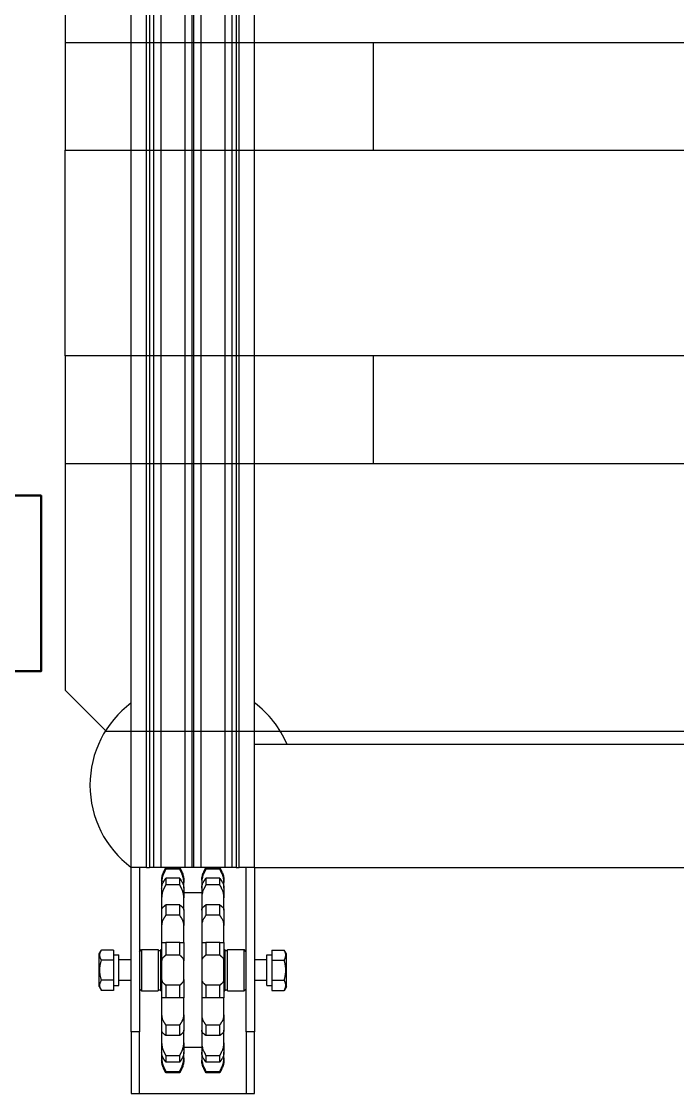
# Model space of a CAD drawing. Header units: millimetres. Extents: x -383313 to -161684, y -117025 to 99224.
# Drawn here: x -343197 to -342878, y -10055 to -9534 of the extents above; entities that cross this region are included whole.
import ezdxf

# ---------------------------------------------------------------- set-up
doc = ezdxf.new("R2010")
doc.units = ezdxf.units.MM
doc.header["$MEASUREMENT"] = 0
doc.layers.add('PV-F89', color=7, linetype='Continuous')

# ---------------------------------------------------------------- blocks, each defined once
blk = doc.blocks.new('паллета1')
at = {"color": 44}
for p, q in [((465, -600), (465, 600)), ((517.5, -600), (517.5, 600)), ((617.5, 600), (617.5, -600)), ((670, 600), (670, -600)), ((800, -580), (800, 580)), ((517.5, -450), (465, -450)), ((670, -450), (617.5, -450)), ((800, -580), (780, -600)), ((335, -600), (465, -600)), ((465, -600), (517.5, -600)), ((617.5, -600), (517.5, -600)), ((617.5, -600), (670, -600)), ((670, -600), (780, -600))]:
    blk.add_line(p, q, dxfattribs=at)
blk = doc.blocks.new('*U149')
at = {"layer": 'PV-F89'}
for p, q in [((1699.85, 2014.37), (1698.03, 2013.32)), ((1698.03, 2007.37), (1698.03, 2013.32)), ((1699.85, 2014.37), (1715.85, 2014.37)), ((1702.94, 2007.37), (1702.94, 2013.32)), ((1712.76, 2007.37), (1712.76, 2013.32)), ((1715.85, 2014.37), (1717.66, 2013.32)), ((1717.66, 2007.37), (1717.66, 2013.32)), ((1702.94, 2007.37), (1698.03, 2007.37)), ((1700.35, 2007.37), (1700.35, 2004.87)), ((1700.35, 2004.87), (1715.35, 2004.87)), ((1702.85, 1998.87), (1702.85, 2004.87)), ((1712.76, 2007.37), (1702.94, 2007.37)), ((1717.66, 2007.37), (1712.76, 2007.37)), ((1712.85, 1998.87), (1712.85, 2004.87)), ((1715.35, 2007.37), (1715.35, 2004.87)), ((1647.85, 1998.87), (1647.85, 1994.87)), ((1677.85, 1998.87), (1647.85, 1998.87)), ((1677.85, 1994.87), (1677.85, 1998.87)), ((1677.85, 1998.87), (1757.85, 1998.87)), ((1757.85, 1991.37), (1757.85, 1998.87)), ((1757.85, 1998.87), (3037.85, 1998.87)), ((1647.85, 1994.87), (1647.85, 1990.87)), ((1647.85, 1994.87), (1677.85, 1994.87)), ((1757.85, 1994.87), (1677.85, 1994.87)), ((1698.85, 1994.87), (1697.85, 1993.87)), ((1717.85, 1993.87), (1697.85, 1993.87)), ((1697.85, 1993.87), (1697.85, 1985.67)), ((1716.85, 1994.87), (1717.85, 1993.87)), ((1717.85, 1993.87), (1717.85, 1985.67)), ((1647.85, 1990.87), (1647.85, 1946.87)), ((1757.85, 1991.37), (1757.85, 1989.98)), ((1757.85, 1991.37), (3037.85, 1991.37)), ((1757.85, 1987.97), (1757.85, 1989.98)), ((3037.85, 1989.98), (1757.85, 1989.98)), ((1757.85, 1984.47), (1757.85, 1987.97)), ((3037.85, 1987.97), (1757.85, 1987.97)), ((1657.99, 1975.22), (1657.99, 1982.02)), ((1658.64, 1982.02), (1658.64, 1975.22)), ((1663.16, 1975.22), (1663.16, 1982.02)), ((1665.2, 1984.02), (1664.23, 1984.02)), ((1667.12, 1984.02), (1665.2, 1984.02)), ((1666.27, 1975.22), (1666.27, 1982.02)), ((1667.99, 1984.02), (1667.12, 1984.02)), ((1672.59, 1984.02), (1667.99, 1984.02)), ((1674.44, 1984.02), (1672.59, 1984.02)), ((1678.64, 1984.02), (1674.44, 1984.02)), ((1676.06, 1975.22), (1676.06, 1982.02)), ((1686.07, 1984.02), (1678.64, 1984.02)), ((1681.09, 1975.22), (1681.09, 1982.02)), ((1687.54, 1984.02), (1686.07, 1984.02)), ((1694.3, 1984.02), (1687.54, 1984.02)), ((1694.34, 1984.02), (1694.3, 1984.02)), ((1703.33, 1984.02), (1694.34, 1984.02)), ((1694.45, 1975.22), (1694.45, 1982.02)), ((1717.85, 1985.67), (1697.85, 1985.67)), ((1697.85, 1984.37), (1717.85, 1984.37)), ((1697.85, 1984.37), (1697.85, 1984.02)), ((1698.35, 1985.67), (1698.35, 1984.37)), ((1700.54, 1975.22), (1700.54, 1982.02)), ((1704.15, 1984.02), (1703.33, 1984.02)), ((1711.55, 1984.02), (1704.15, 1984.02)), ((1712.37, 1984.02), (1711.55, 1984.02)), ((1721.36, 1984.02), (1712.37, 1984.02)), ((1715.16, 1975.22), (1715.16, 1982.02)), ((1717.35, 1985.67), (1717.35, 1984.37)), ((1717.85, 1984.37), (1717.85, 1984.02)), ((1721.25, 1975.22), (1721.25, 1982.02)), ((1721.4, 1984.02), (1721.36, 1984.02)), ((1728.16, 1984.02), (1721.4, 1984.02)), ((1729.62, 1984.02), (1728.16, 1984.02)), ((1737.06, 1984.02), (1729.62, 1984.02)), ((1734.61, 1975.22), (1734.61, 1982.02)), ((1741.26, 1984.02), (1737.06, 1984.02)), ((1739.64, 1975.22), (1739.64, 1982.02)), ((1743.11, 1984.02), (1741.26, 1984.02)), ((1747.71, 1984.02), (1743.11, 1984.02)), ((1748.58, 1984.02), (1747.71, 1984.02)), ((1750.5, 1984.02), (1748.58, 1984.02)), ((1749.42, 1975.22), (1749.42, 1982.02)), ((1751.46, 1984.02), (1750.5, 1984.02)), ((1752.54, 1975.22), (1752.54, 1982.02)), ((1757.05, 1975.22), (1757.05, 1982.02)), ((1757.7, 1975.22), (1757.7, 1982.02)), ((1757.85, 1972.79), (1757.85, 1984.47)), ((3037.85, 1984.47), (1757.85, 1984.47)), ((1665.2, 1973.22), (1664.23, 1973.22)), ((1665.2, 1973.22), (1667.12, 1973.22)), ((1667.12, 1973.22), (1667.99, 1973.22)), ((1672.59, 1973.22), (1667.99, 1973.22)), ((1670.2, 1964.52), (1670.2, 1973.22)), ((1672.59, 1973.22), (1674.44, 1973.22)), ((1674.44, 1973.22), (1678.64, 1973.22)), ((1686.07, 1973.22), (1678.64, 1973.22)), ((1686.07, 1973.22), (1687.54, 1973.22)), ((1687.54, 1973.22), (1694.3, 1973.22)), ((1694.3, 1973.22), (1694.34, 1973.22)), ((1703.33, 1973.22), (1694.34, 1973.22)), ((1703.33, 1973.22), (1704.15, 1973.22)), ((1704.15, 1973.22), (1711.55, 1973.22)), ((1711.55, 1973.22), (1712.37, 1973.22)), ((1721.36, 1973.22), (1712.37, 1973.22)), ((1721.36, 1973.22), (1721.4, 1973.22)), ((1721.4, 1973.22), (1728.16, 1973.22)), ((1728.16, 1973.22), (1729.62, 1973.22)), ((1737.06, 1973.22), (1729.62, 1973.22)), ((1737.06, 1973.22), (1741.26, 1973.22)), ((1741.26, 1973.22), (1743.11, 1973.22)), ((1747.71, 1973.22), (1743.11, 1973.22)), ((1745.49, 1964.52), (1745.49, 1973.22)), ((1747.71, 1973.22), (1748.58, 1973.22)), ((1748.58, 1973.22), (1750.5, 1973.22)), ((1751.46, 1973.22), (1750.5, 1973.22)), ((1757.85, 1969.29), (1757.85, 1972.79)), ((3037.85, 1972.79), (1757.85, 1972.79)), ((1757.85, 1968.51), (1757.85, 1969.29)), ((3037.85, 1969.29), (1757.85, 1969.29)), ((1757.85, 1965.01), (1757.85, 1968.51)), ((3037.85, 1968.51), (1757.85, 1968.51)), ((1657.99, 1955.72), (1657.99, 1962.52)), ((1658.64, 1962.52), (1658.64, 1955.72)), ((1663.16, 1955.72), (1663.16, 1962.52)), ((1665.2, 1964.52), (1664.23, 1964.52)), ((1667.12, 1964.52), (1665.2, 1964.52)), ((1666.27, 1955.72), (1666.27, 1962.52)), ((1667.99, 1964.52), (1667.12, 1964.52)), ((1672.59, 1964.52), (1667.99, 1964.52)), ((1674.44, 1964.52), (1672.59, 1964.52)), ((1678.64, 1964.52), (1674.44, 1964.52)), ((1676.06, 1955.72), (1676.06, 1962.52)), ((1686.07, 1964.52), (1678.64, 1964.52)), ((1681.09, 1955.72), (1681.09, 1962.52)), ((1687.54, 1964.52), (1686.07, 1964.52)), ((1694.3, 1964.52), (1687.54, 1964.52)), ((1694.34, 1964.52), (1694.3, 1964.52)), ((1703.33, 1964.52), (1694.34, 1964.52)), ((1694.45, 1955.72), (1694.45, 1962.52)), ((1700.54, 1955.72), (1700.54, 1962.52)), ((1704.15, 1964.52), (1703.33, 1964.52)), ((1711.55, 1964.52), (1704.15, 1964.52)), ((1712.37, 1964.52), (1711.55, 1964.52)), ((1721.36, 1964.52), (1712.37, 1964.52)), ((1715.16, 1955.72), (1715.16, 1962.52)), ((1721.25, 1955.72), (1721.25, 1962.52)), ((1721.4, 1964.52), (1721.36, 1964.52)), ((1728.16, 1964.52), (1721.4, 1964.52)), ((1729.62, 1964.52), (1728.16, 1964.52)), ((1737.06, 1964.52), (1729.62, 1964.52)), ((1734.61, 1955.72), (1734.61, 1962.52)), ((1741.26, 1964.52), (1737.06, 1964.52)), ((1739.64, 1955.72), (1739.64, 1962.52)), ((1743.11, 1964.52), (1741.26, 1964.52)), ((1747.71, 1964.52), (1743.11, 1964.52)), ((1748.58, 1964.52), (1747.71, 1964.52)), ((1750.5, 1964.52), (1748.58, 1964.52)), ((1749.42, 1955.72), (1749.42, 1962.52)), ((1751.46, 1964.52), (1750.5, 1964.52)), ((1752.54, 1955.72), (1752.54, 1962.52)), ((1757.05, 1955.72), (1757.05, 1962.52)), ((1757.7, 1955.72), (1757.7, 1962.52)), ((1757.85, 1953.33), (1757.85, 1965.01)), ((3037.85, 1965.01), (1757.85, 1965.01)), ((1665.2, 1953.72), (1664.23, 1953.72)), ((1665.2, 1953.72), (1667.12, 1953.72)), ((1667.12, 1953.72), (1667.99, 1953.72)), ((1672.59, 1953.72), (1667.99, 1953.72)), ((1672.59, 1953.72), (1674.44, 1953.72)), ((1674.44, 1953.72), (1678.64, 1953.72)), ((1686.07, 1953.72), (1678.64, 1953.72)), ((1686.07, 1953.72), (1687.54, 1953.72)), ((1687.54, 1953.72), (1694.3, 1953.72)), ((1694.3, 1953.72), (1694.34, 1953.72)), ((1703.33, 1953.72), (1694.34, 1953.72)), ((1697.85, 1953.72), (1697.85, 1953.37)), ((1717.85, 1953.37), (1697.85, 1953.37)), ((1697.85, 1952.07), (1717.85, 1952.07)), ((1697.85, 1952.07), (1697.85, 1943.87)), ((1698.35, 1953.37), (1698.35, 1952.07)), ((1703.33, 1953.72), (1704.15, 1953.72)), ((1704.15, 1953.72), (1711.55, 1953.72)), ((1711.55, 1953.72), (1712.37, 1953.72)), ((1721.36, 1953.72), (1712.37, 1953.72)), ((1717.35, 1953.37), (1717.35, 1952.07)), ((1717.85, 1953.72), (1717.85, 1953.37)), ((1717.85, 1952.07), (1717.85, 1943.87)), ((1721.36, 1953.72), (1721.4, 1953.72)), ((1721.4, 1953.72), (1728.16, 1953.72)), ((1728.16, 1953.72), (1729.62, 1953.72)), ((1737.06, 1953.72), (1729.62, 1953.72)), ((1737.06, 1953.72), (1741.26, 1953.72)), ((1741.26, 1953.72), (1743.11, 1953.72)), ((1747.71, 1953.72), (1743.11, 1953.72)), ((1747.71, 1953.72), (1748.58, 1953.72)), ((1748.58, 1953.72), (1750.5, 1953.72)), ((1751.46, 1953.72), (1750.5, 1953.72)), ((1757.85, 1949.83), (1757.85, 1953.33)), ((3037.85, 1953.33), (1757.85, 1953.33)), ((1647.85, 1946.87), (1647.85, 1942.87)), ((1757.85, 1947.82), (1757.85, 1949.83)), ((3037.85, 1949.83), (1757.85, 1949.83)), ((3037.85, 1947.82), (1757.85, 1947.82)), ((1757.85, 1947.82), (1757.85, 1946.37)), ((1757.85, 1938.87), (1757.85, 1946.37)), ((1757.85, 1946.37), (3037.85, 1946.37)), ((1677.85, 1942.87), (1647.85, 1942.87)), ((1647.85, 1942.87), (1647.85, 1938.87)), ((1677.85, 1938.87), (1677.85, 1942.87)), ((1677.85, 1942.87), (1757.85, 1942.87)), ((1697.85, 1943.87), (1717.85, 1943.87)), ((1698.85, 1942.87), (1697.85, 1943.87)), ((1716.85, 1942.87), (1717.85, 1943.87)), ((1647.85, 1938.87), (1677.85, 1938.87)), ((1757.85, 1938.87), (1677.85, 1938.87)), ((1702.85, 1932.87), (1702.85, 1938.87)), ((1712.85, 1932.87), (1712.85, 1938.87)), ((1757.85, 1938.87), (3037.85, 1938.87)), ((1757.85, 1938.87), (1757.85, 1473.87)), ((1817.85, 1938.87), (1817.85, 1473.87)), ((1702.94, 1930.37), (1698.03, 1930.37)), ((1698.03, 1930.37), (1698.03, 1924.41)), ((1700.35, 1932.87), (1715.35, 1932.87)), ((1700.35, 1932.87), (1700.35, 1930.37)), ((1712.76, 1930.37), (1702.94, 1930.37)), ((1702.94, 1930.37), (1702.94, 1924.41)), ((1717.66, 1930.37), (1712.76, 1930.37)), ((1712.76, 1930.37), (1712.76, 1924.41)), ((1715.35, 1932.87), (1715.35, 1930.37)), ((1717.66, 1930.37), (1717.66, 1924.41)), ((1699.85, 1923.37), (1698.03, 1924.41)), ((1715.85, 1923.37), (1717.66, 1924.41)), ((1699.85, 1923.37), (1715.85, 1923.37))]:
    blk.add_line(p, q, dxfattribs=at)
for centre, radius, start, end in [((1797.85, 1968.87), 50, 36.8699, 143.1301), ((1664.23, 1974.52), 9.5, 90, 90.6401), ((1751.46, 1974.52), 9.5, 89.3599, 90), ((1664.23, 1982.72), 9.5, 269.3599, 270), ((1751.46, 1982.72), 9.5, 270, 270.6401), ((1664.23, 1955.02), 9.5, 90, 90.6401), ((1751.46, 1955.02), 9.5, 89.3599, 90), ((1664.23, 1963.22), 9.5, 269.3599, 270), ((1751.46, 1963.22), 9.5, 270, 270.6401), ((1797.85, 1968.87), 50, -66.4218, -36.8699)]:
    blk.add_arc(centre, radius, start, end, dxfattribs=at)
for points, weights in [([(1698.03, 2013.32), (1700.49, 2014.74), (1702.94, 2013.32)], [1.22364575665, 1.41294441399, 1.22364575665]), ([(1702.94, 2013.32), (1707.85, 2014.74), (1712.76, 2013.32)], [1.22364575665, 1.41294441399, 1.22364575665]), ([(1712.76, 2013.32), (1715.21, 2014.74), (1717.66, 2013.32)], [1.22364575665, 1.41294441399, 1.22364575665]), ([(1657.99, 1982.02), (1659.06, 1982.55), (1660.08, 1983.05)], [1, 1.00025461955, 1]), ([(1658.64, 1982.02), (1658.32, 1982.11), (1657.99, 1982.02)], [1, 1.00194841845, 1]), ([(1660.83, 1983.05), (1659.76, 1982.55), (1658.64, 1982.02)], [1, 1.00025461956, 1]), ([(1663.16, 1982.02), (1663.99, 1982.55), (1664.78, 1983.05)], [1, 1.00025461955, 1]), ([(1666.27, 1982.02), (1664.72, 1982.11), (1663.16, 1982.02)], [1, 1.00194841845, 1]), ([(1668.38, 1983.05), (1667.35, 1982.55), (1666.27, 1982.02)], [1, 1.00025461957, 1]), ([(1676.06, 1982.02), (1676.5, 1982.55), (1676.92, 1983.05)], [1, 1.00025461955, 1]), ([(1681.09, 1982.02), (1678.58, 1982.11), (1676.06, 1982.02)], [1, 1.00194841845, 1]), ([(1682.76, 1983.05), (1681.94, 1982.55), (1681.09, 1982.02)], [1, 1.00025461956, 1]), ([(1694.45, 1982.02), (1694.43, 1982.55), (1694.41, 1983.05)], [1, 1.00025461953, 1]), ([(1700.54, 1982.02), (1697.49, 1982.11), (1694.45, 1982.02)], [1, 1.00194841845, 1]), ([(1701.47, 1983.05), (1701.01, 1982.55), (1700.54, 1982.02)], [1, 1.00025461957, 1]), ([(1715.16, 1982.02), (1714.69, 1982.55), (1714.23, 1983.05)], [1, 1.00025461956, 1]), ([(1721.25, 1982.02), (1718.2, 1982.11), (1715.16, 1982.02)], [1, 1.00194841845, 1]), ([(1721.28, 1983.05), (1721.27, 1982.55), (1721.25, 1982.02)], [1, 1.00025461956, 1]), ([(1734.61, 1982.02), (1733.76, 1982.55), (1732.94, 1983.05)], [1, 1.00025461958, 1]), ([(1739.64, 1982.02), (1737.12, 1982.11), (1734.61, 1982.02)], [1, 1.00194841845, 1]), ([(1738.78, 1983.05), (1739.2, 1982.55), (1739.64, 1982.02)], [1, 1.00025461956, 1]), ([(1749.42, 1982.02), (1748.35, 1982.55), (1747.32, 1983.05)], [1, 1.00025461957, 1]), ([(1752.54, 1982.02), (1750.98, 1982.11), (1749.42, 1982.02)], [1, 1.00194841845, 1]), ([(1750.92, 1983.05), (1751.71, 1982.55), (1752.54, 1982.02)], [1, 1.00025461954, 1]), ([(1757.05, 1982.02), (1755.94, 1982.55), (1754.87, 1983.05)], [1, 1.00025461957, 1]), ([(1755.62, 1983.05), (1756.64, 1982.55), (1757.7, 1982.02)], [1, 1.00025461957, 1]), ([(1757.7, 1982.02), (1757.38, 1982.11), (1757.05, 1982.02)], [1, 1.00194841845, 1]), ([(1660.08, 1974.18), (1659.06, 1974.69), (1657.99, 1975.22)], [1, 1.00025461956, 1]), ([(1657.99, 1975.22), (1658.32, 1975.12), (1658.64, 1975.22)], [1, 1.00194841845, 1]), ([(1658.64, 1975.22), (1659.76, 1974.69), (1660.83, 1974.18)], [1, 1.00025461955, 1]), ([(1664.78, 1974.18), (1663.99, 1974.69), (1663.16, 1975.22)], [1, 1.00025461957, 1]), ([(1663.16, 1975.22), (1664.72, 1975.12), (1666.27, 1975.22)], [1, 1.00194841845, 1]), ([(1666.27, 1975.22), (1667.35, 1974.69), (1668.38, 1974.18)], [1, 1.00025461954, 1]), ([(1676.92, 1974.18), (1676.5, 1974.69), (1676.06, 1975.22)], [1, 1.00025461956, 1]), ([(1676.06, 1975.22), (1678.58, 1975.12), (1681.09, 1975.22)], [1, 1.00194841845, 1]), ([(1681.09, 1975.22), (1681.94, 1974.69), (1682.76, 1974.18)], [1, 1.00025461956, 1]), ([(1694.41, 1974.18), (1694.43, 1974.69), (1694.45, 1975.22)], [1, 1.00025461954, 1]), ([(1694.45, 1975.22), (1697.49, 1975.12), (1700.54, 1975.22)], [1, 1.00194841845, 1]), ([(1700.54, 1975.22), (1701.01, 1974.69), (1701.47, 1974.18)], [1, 1.00025461958, 1]), ([(1714.23, 1974.18), (1714.69, 1974.69), (1715.16, 1975.22)], [1, 1.00025461957, 1]), ([(1715.16, 1975.22), (1718.2, 1975.12), (1721.25, 1975.22)], [1, 1.00194841845, 1]), ([(1721.25, 1975.22), (1721.27, 1974.69), (1721.28, 1974.18)], [1, 1.00025461957, 1]), ([(1732.94, 1974.18), (1733.76, 1974.69), (1734.61, 1975.22)], [1, 1.00025461957, 1]), ([(1734.61, 1975.22), (1737.12, 1975.12), (1739.64, 1975.22)], [1, 1.00194841845, 1]), ([(1739.64, 1975.22), (1739.2, 1974.69), (1738.78, 1974.18)], [1, 1.00025461955, 1]), ([(1747.32, 1974.18), (1748.35, 1974.69), (1749.42, 1975.22)], [1, 1.00025461957, 1]), ([(1749.42, 1975.22), (1750.98, 1975.12), (1752.54, 1975.22)], [1, 1.00194841845, 1]), ([(1752.54, 1975.22), (1751.71, 1974.69), (1750.92, 1974.18)], [1, 1.00025461956, 1]), ([(1754.87, 1974.18), (1755.94, 1974.69), (1757.05, 1975.22)], [1, 1.00025461957, 1]), ([(1757.7, 1975.22), (1756.64, 1974.69), (1755.62, 1974.18)], [1, 1.00025461957, 1]), ([(1757.05, 1975.22), (1757.38, 1975.12), (1757.7, 1975.22)], [1, 1.00194841845, 1]), ([(1657.99, 1962.52), (1659.06, 1963.05), (1660.08, 1963.55)], [1, 1.00025461957, 1]), ([(1658.64, 1962.52), (1658.32, 1962.61), (1657.99, 1962.52)], [1, 1.00194841845, 1]), ([(1660.83, 1963.55), (1659.76, 1963.05), (1658.64, 1962.52)], [1, 1.00025461957, 1]), ([(1663.16, 1962.52), (1663.99, 1963.05), (1664.78, 1963.55)], [1, 1.00025461955, 1]), ([(1666.27, 1962.52), (1664.72, 1962.61), (1663.16, 1962.52)], [1, 1.00194841845, 1]), ([(1668.38, 1963.55), (1667.35, 1963.05), (1666.27, 1962.52)], [1, 1.00025461956, 1]), ([(1676.06, 1962.52), (1676.5, 1963.05), (1676.92, 1963.55)], [1, 1.00025461956, 1]), ([(1681.09, 1962.52), (1678.58, 1962.61), (1676.06, 1962.52)], [1, 1.00194841845, 1]), ([(1682.76, 1963.55), (1681.94, 1963.05), (1681.09, 1962.52)], [1, 1.00025461957, 1]), ([(1694.45, 1962.52), (1694.43, 1963.05), (1694.41, 1963.55)], [1, 1.00025461955, 1]), ([(1700.54, 1962.52), (1697.49, 1962.61), (1694.45, 1962.52)], [1, 1.00194841845, 1]), ([(1701.47, 1963.55), (1701.01, 1963.05), (1700.54, 1962.52)], [1, 1.00025461956, 1]), ([(1715.16, 1962.52), (1714.69, 1963.05), (1714.23, 1963.55)], [1, 1.00025461958, 1]), ([(1721.25, 1962.52), (1718.2, 1962.61), (1715.16, 1962.52)], [1, 1.00194841845, 1]), ([(1721.28, 1963.55), (1721.27, 1963.05), (1721.25, 1962.52)], [1, 1.00025461956, 1]), ([(1734.61, 1962.52), (1733.76, 1963.05), (1732.94, 1963.55)], [1, 1.00025461956, 1]), ([(1739.64, 1962.52), (1737.12, 1962.61), (1734.61, 1962.52)], [1, 1.00194841845, 1]), ([(1738.78, 1963.55), (1739.2, 1963.05), (1739.64, 1962.52)], [1, 1.00025461956, 1]), ([(1749.42, 1962.52), (1748.35, 1963.05), (1747.32, 1963.55)], [1, 1.00025461954, 1]), ([(1752.54, 1962.52), (1750.98, 1962.61), (1749.42, 1962.52)], [1, 1.00194841845, 1]), ([(1750.92, 1963.55), (1751.71, 1963.05), (1752.54, 1962.52)], [1, 1.00025461957, 1]), ([(1757.05, 1962.52), (1755.94, 1963.05), (1754.87, 1963.55)], [1, 1.00025461953, 1]), ([(1755.62, 1963.55), (1756.64, 1963.05), (1757.7, 1962.52)], [1, 1.00025461955, 1]), ([(1757.7, 1962.52), (1757.38, 1962.61), (1757.05, 1962.52)], [1, 1.00194841845, 1]), ([(1657.99, 1955.72), (1658.32, 1955.62), (1658.64, 1955.72)], [1, 1.00194841845, 1]), ([(1660.08, 1954.68), (1659.06, 1955.19), (1657.99, 1955.72)], [1, 1.00025461954, 1]), ([(1658.64, 1955.72), (1659.76, 1955.19), (1660.83, 1954.68)], [1, 1.00025461956, 1]), ([(1663.16, 1955.72), (1664.72, 1955.62), (1666.27, 1955.72)], [1, 1.00194841845, 1]), ([(1664.78, 1954.68), (1663.99, 1955.19), (1663.16, 1955.72)], [1, 1.00025461956, 1]), ([(1666.27, 1955.72), (1667.35, 1955.19), (1668.38, 1954.68)], [1, 1.00025461954, 1]), ([(1676.06, 1955.72), (1678.58, 1955.62), (1681.09, 1955.72)], [1, 1.00194841845, 1]), ([(1676.92, 1954.68), (1676.5, 1955.19), (1676.06, 1955.72)], [1, 1.00025461955, 1]), ([(1681.09, 1955.72), (1681.94, 1955.19), (1682.76, 1954.68)], [1, 1.00025461956, 1]), ([(1694.41, 1954.68), (1694.43, 1955.19), (1694.45, 1955.72)], [1, 1.00025461956, 1]), ([(1694.45, 1955.72), (1697.49, 1955.62), (1700.54, 1955.72)], [1, 1.00194841845, 1]), ([(1700.54, 1955.72), (1701.01, 1955.19), (1701.47, 1954.68)], [1, 1.00025461955, 1]), ([(1714.23, 1954.68), (1714.69, 1955.19), (1715.16, 1955.72)], [1, 1.00025461957, 1]), ([(1715.16, 1955.72), (1718.2, 1955.62), (1721.25, 1955.72)], [1, 1.00194841845, 1]), ([(1721.25, 1955.72), (1721.27, 1955.19), (1721.28, 1954.68)], [1, 1.00025461957, 1]), ([(1732.94, 1954.68), (1733.76, 1955.19), (1734.61, 1955.72)], [1, 1.00025461956, 1]), ([(1734.61, 1955.72), (1737.12, 1955.62), (1739.64, 1955.72)], [1, 1.00194841845, 1]), ([(1739.64, 1955.72), (1739.2, 1955.19), (1738.78, 1954.68)], [1, 1.00025461955, 1]), ([(1747.32, 1954.68), (1748.35, 1955.19), (1749.42, 1955.72)], [1, 1.00025461956, 1]), ([(1749.42, 1955.72), (1750.98, 1955.62), (1752.54, 1955.72)], [1, 1.00194841845, 1]), ([(1752.54, 1955.72), (1751.71, 1955.19), (1750.92, 1954.68)], [1, 1.00025461955, 1]), ([(1754.87, 1954.68), (1755.94, 1955.19), (1757.05, 1955.72)], [1, 1.00025461958, 1]), ([(1757.7, 1955.72), (1756.64, 1955.19), (1755.62, 1954.68)], [1, 1.00025461957, 1]), ([(1757.05, 1955.72), (1757.38, 1955.62), (1757.7, 1955.72)], [1, 1.00194841845, 1]), ([(1698.03, 1924.41), (1700.49, 1923), (1702.94, 1924.41)], [1.22364575665, 1.41294441399, 1.22364575665]), ([(1702.94, 1924.41), (1707.85, 1923), (1712.76, 1924.41)], [1.22364575665, 1.41294441399, 1.22364575665]), ([(1712.76, 1924.41), (1715.21, 1923), (1717.66, 1924.41)], [1.22364575665, 1.41294441399, 1.22364575665])]:
    blk.add_rational_spline(points, weights, degree=2, dxfattribs=at)
for points, knots in [([(1660.08, 1983.05), (1660.25, 1983.13), (1660.42, 1983.21), (1660.86, 1983.4), (1661.15, 1983.5), (1661.75, 1983.69), (1662.06, 1983.77), (1662.69, 1983.9), (1663.01, 1983.94), (1663.6, 1984), (1663.87, 1984.01), (1664.13, 1984.02)], [10.11521, 10.11521, 10.11521, 10.11521, 10.687596, 10.687596, 11.618355, 11.618355, 12.549115, 12.549115, 13.479875, 13.479875, 14.298984, 14.298984, 14.298984, 14.298984]), ([(1665.2, 1984.02), (1664.89, 1984.02), (1664.57, 1984), (1663.91, 1983.94), (1663.58, 1983.9), (1662.92, 1983.77), (1662.59, 1983.69), (1661.96, 1983.5), (1661.65, 1983.4), (1661.19, 1983.21), (1661.01, 1983.13), (1660.83, 1983.05)], [43.585571, 43.585571, 43.585571, 43.585571, 44.51633, 44.51633, 45.44709, 45.44709, 46.37785, 46.37785, 47.308609, 47.308609, 47.880995, 47.880995, 47.880995, 47.880995]), ([(1664.78, 1983.05), (1664.91, 1983.13), (1665.04, 1983.21), (1665.38, 1983.4), (1665.6, 1983.5), (1666.07, 1983.69), (1666.31, 1983.77), (1666.8, 1983.9), (1667.04, 1983.94), (1667.53, 1984), (1667.76, 1984.02), (1667.99, 1984.02)], [10.11521, 10.11521, 10.11521, 10.11521, 10.687596, 10.687596, 11.618355, 11.618355, 12.549115, 12.549115, 13.479875, 13.479875, 14.410634, 14.410634, 14.410634, 14.410634]), ([(1672.59, 1984.02), (1672.29, 1984.02), (1671.98, 1984), (1671.35, 1983.94), (1671.03, 1983.9), (1670.39, 1983.77), (1670.07, 1983.69), (1669.47, 1983.5), (1669.17, 1983.4), (1668.73, 1983.21), (1668.56, 1983.13), (1668.38, 1983.05)], [43.585571, 43.585571, 43.585571, 43.585571, 44.51633, 44.51633, 45.44709, 45.44709, 46.37785, 46.37785, 47.308609, 47.308609, 47.880995, 47.880995, 47.880995, 47.880995]), ([(1676.92, 1983.05), (1676.99, 1983.13), (1677.06, 1983.21), (1677.24, 1983.4), (1677.36, 1983.5), (1677.61, 1983.69), (1677.74, 1983.77), (1678, 1983.9), (1678.13, 1983.94), (1678.39, 1984), (1678.52, 1984.02), (1678.64, 1984.02)], [10.11521, 10.11521, 10.11521, 10.11521, 10.687596, 10.687596, 11.618355, 11.618355, 12.549115, 12.549115, 13.479875, 13.479875, 14.410634, 14.410634, 14.410634, 14.410634]), ([(1686.07, 1984.02), (1685.84, 1984.02), (1685.59, 1984), (1685.1, 1983.94), (1684.84, 1983.9), (1684.34, 1983.77), (1684.09, 1983.69), (1683.61, 1983.5), (1683.38, 1983.4), (1683.03, 1983.21), (1682.89, 1983.13), (1682.76, 1983.05)], [43.585571, 43.585571, 43.585571, 43.585571, 44.51633, 44.51633, 45.44709, 45.44709, 46.37785, 46.37785, 47.308609, 47.308609, 47.880995, 47.880995, 47.880995, 47.880995]), ([(1694.41, 1983.05), (1694.41, 1983.13), (1694.41, 1983.21), (1694.4, 1983.4), (1694.39, 1983.5), (1694.38, 1983.69), (1694.38, 1983.77), (1694.37, 1983.9), (1694.36, 1983.94), (1694.35, 1984), (1694.34, 1984.02), (1694.34, 1984.02)], [10.11521, 10.11521, 10.11521, 10.11521, 10.687596, 10.687596, 11.618355, 11.618355, 12.549115, 12.549115, 13.479875, 13.479875, 14.410634, 14.410634, 14.410634, 14.410634]), ([(1703.33, 1984.02), (1703.2, 1984.02), (1703.06, 1984), (1702.78, 1983.94), (1702.64, 1983.9), (1702.36, 1983.77), (1702.22, 1983.69), (1701.95, 1983.5), (1701.82, 1983.4), (1701.62, 1983.21), (1701.55, 1983.13), (1701.47, 1983.05)], [43.585571, 43.585571, 43.585571, 43.585571, 44.51633, 44.51633, 45.44709, 45.44709, 46.37785, 46.37785, 47.308609, 47.308609, 47.880995, 47.880995, 47.880995, 47.880995]), ([(1714.23, 1983.05), (1714.15, 1983.13), (1714.08, 1983.21), (1713.88, 1983.4), (1713.75, 1983.5), (1713.48, 1983.69), (1713.34, 1983.77), (1713.06, 1983.9), (1712.92, 1983.94), (1712.64, 1984), (1712.5, 1984.02), (1712.37, 1984.02)], [10.11521, 10.11521, 10.11521, 10.11521, 10.687596, 10.687596, 11.618355, 11.618355, 12.549115, 12.549115, 13.479875, 13.479875, 14.410634, 14.410634, 14.410634, 14.410634]), ([(1721.36, 1984.02), (1721.36, 1984.02), (1721.35, 1984), (1721.34, 1983.94), (1721.33, 1983.9), (1721.32, 1983.77), (1721.32, 1983.69), (1721.3, 1983.5), (1721.3, 1983.4), (1721.29, 1983.21), (1721.29, 1983.13), (1721.28, 1983.05)], [43.585571, 43.585571, 43.585571, 43.585571, 44.51633, 44.51633, 45.44709, 45.44709, 46.37785, 46.37785, 47.308609, 47.308609, 47.880995, 47.880995, 47.880995, 47.880995]), ([(1732.94, 1983.05), (1732.81, 1983.13), (1732.67, 1983.21), (1732.32, 1983.4), (1732.09, 1983.5), (1731.61, 1983.69), (1731.36, 1983.77), (1730.86, 1983.9), (1730.6, 1983.94), (1730.1, 1984), (1729.86, 1984.02), (1729.62, 1984.02)], [10.11521, 10.11521, 10.11521, 10.11521, 10.687596, 10.687596, 11.618355, 11.618355, 12.549115, 12.549115, 13.479875, 13.479875, 14.410634, 14.410634, 14.410634, 14.410634]), ([(1737.06, 1984.02), (1737.18, 1984.02), (1737.31, 1984), (1737.57, 1983.94), (1737.7, 1983.9), (1737.96, 1983.77), (1738.09, 1983.69), (1738.33, 1983.5), (1738.45, 1983.4), (1738.64, 1983.21), (1738.71, 1983.13), (1738.78, 1983.05)], [43.585571, 43.585571, 43.585571, 43.585571, 44.51633, 44.51633, 45.44709, 45.44709, 46.37785, 46.37785, 47.308609, 47.308609, 47.880995, 47.880995, 47.880995, 47.880995]), ([(1747.32, 1983.05), (1747.14, 1983.13), (1746.97, 1983.21), (1746.53, 1983.4), (1746.23, 1983.5), (1745.62, 1983.69), (1745.31, 1983.77), (1744.67, 1983.9), (1744.35, 1983.94), (1743.72, 1984), (1743.41, 1984.02), (1743.11, 1984.02)], [10.11521, 10.11521, 10.11521, 10.11521, 10.687596, 10.687596, 11.618355, 11.618355, 12.549115, 12.549115, 13.479875, 13.479875, 14.410634, 14.410634, 14.410634, 14.410634]), ([(1747.71, 1984.02), (1747.93, 1984.02), (1748.17, 1984), (1748.66, 1983.94), (1748.9, 1983.9), (1749.39, 1983.77), (1749.63, 1983.69), (1750.09, 1983.5), (1750.32, 1983.4), (1750.66, 1983.21), (1750.79, 1983.13), (1750.92, 1983.05)], [43.585571, 43.585571, 43.585571, 43.585571, 44.51633, 44.51633, 45.44709, 45.44709, 46.37785, 46.37785, 47.308609, 47.308609, 47.880995, 47.880995, 47.880995, 47.880995]), ([(1754.87, 1983.05), (1754.69, 1983.13), (1754.51, 1983.21), (1754.05, 1983.4), (1753.74, 1983.5), (1753.11, 1983.69), (1752.78, 1983.77), (1752.12, 1983.9), (1751.79, 1983.94), (1751.13, 1984), (1750.81, 1984.02), (1750.5, 1984.02)], [10.11521, 10.11521, 10.11521, 10.11521, 10.687596, 10.687596, 11.618355, 11.618355, 12.549115, 12.549115, 13.479875, 13.479875, 14.410634, 14.410634, 14.410634, 14.410634]), ([(1751.57, 1984.02), (1751.83, 1984.01), (1752.1, 1984), (1752.69, 1983.94), (1753.01, 1983.9), (1753.63, 1983.77), (1753.95, 1983.69), (1754.55, 1983.5), (1754.84, 1983.4), (1755.28, 1983.21), (1755.45, 1983.13), (1755.62, 1983.05)], [43.697221, 43.697221, 43.697221, 43.697221, 44.51633, 44.51633, 45.44709, 45.44709, 46.37785, 46.37785, 47.308609, 47.308609, 47.880995, 47.880995, 47.880995, 47.880995]), ([(1664.13, 1973.22), (1663.86, 1973.22), (1663.59, 1973.23), (1663, 1973.29), (1662.68, 1973.34), (1662.04, 1973.47), (1661.72, 1973.55), (1661.12, 1973.74), (1660.82, 1973.85), (1660.39, 1974.03), (1660.24, 1974.11), (1660.08, 1974.18)], [43.697229, 43.697229, 43.697229, 43.697229, 44.527095, 44.527095, 45.468619, 45.468619, 46.410144, 46.410144, 47.351668, 47.351668, 47.881074, 47.881074, 47.881074, 47.881074]), ([(1660.83, 1974.18), (1661, 1974.11), (1661.16, 1974.03), (1661.61, 1973.85), (1661.92, 1973.74), (1662.56, 1973.55), (1662.89, 1973.47), (1663.56, 1973.34), (1663.9, 1973.29), (1664.56, 1973.23), (1664.88, 1973.22), (1665.2, 1973.22)], [10.115097, 10.115097, 10.115097, 10.115097, 10.644502, 10.644502, 11.586026, 11.586026, 12.527551, 12.527551, 13.469075, 13.469075, 14.4106, 14.4106, 14.4106, 14.4106]), ([(1667.99, 1973.22), (1667.76, 1973.22), (1667.52, 1973.23), (1667.03, 1973.29), (1666.78, 1973.34), (1666.29, 1973.47), (1666.05, 1973.55), (1665.58, 1973.74), (1665.35, 1973.85), (1665.02, 1974.03), (1664.9, 1974.11), (1664.78, 1974.18)], [43.585571, 43.585571, 43.585571, 43.585571, 44.527095, 44.527095, 45.468619, 45.468619, 46.410144, 46.410144, 47.351668, 47.351668, 47.881074, 47.881074, 47.881074, 47.881074]), ([(1668.38, 1974.18), (1668.54, 1974.11), (1668.7, 1974.03), (1669.14, 1973.85), (1669.43, 1973.74), (1670.05, 1973.55), (1670.37, 1973.47), (1671.01, 1973.34), (1671.33, 1973.29), (1671.97, 1973.23), (1672.29, 1973.22), (1672.59, 1973.22)], [10.115097, 10.115097, 10.115097, 10.115097, 10.644502, 10.644502, 11.586026, 11.586026, 12.527551, 12.527551, 13.469075, 13.469075, 14.4106, 14.4106, 14.4106, 14.4106]), ([(1678.64, 1973.22), (1678.52, 1973.22), (1678.39, 1973.23), (1678.13, 1973.29), (1677.99, 1973.34), (1677.73, 1973.47), (1677.6, 1973.55), (1677.35, 1973.74), (1677.23, 1973.85), (1677.05, 1974.03), (1676.99, 1974.11), (1676.92, 1974.18)], [43.585571, 43.585571, 43.585571, 43.585571, 44.527095, 44.527095, 45.468619, 45.468619, 46.410144, 46.410144, 47.351668, 47.351668, 47.881074, 47.881074, 47.881074, 47.881074]), ([(1682.76, 1974.18), (1682.88, 1974.11), (1683.01, 1974.03), (1683.35, 1973.85), (1683.58, 1973.74), (1684.07, 1973.55), (1684.32, 1973.47), (1684.83, 1973.34), (1685.08, 1973.29), (1685.59, 1973.23), (1685.84, 1973.22), (1686.07, 1973.22)], [10.115097, 10.115097, 10.115097, 10.115097, 10.644502, 10.644502, 11.586026, 11.586026, 12.527551, 12.527551, 13.469075, 13.469075, 14.4106, 14.4106, 14.4106, 14.4106]), ([(1694.34, 1973.22), (1694.34, 1973.22), (1694.35, 1973.23), (1694.36, 1973.29), (1694.37, 1973.34), (1694.38, 1973.47), (1694.38, 1973.55), (1694.39, 1973.74), (1694.4, 1973.85), (1694.41, 1974.03), (1694.41, 1974.11), (1694.41, 1974.18)], [43.585571, 43.585571, 43.585571, 43.585571, 44.527095, 44.527095, 45.468619, 45.468619, 46.410144, 46.410144, 47.351668, 47.351668, 47.881074, 47.881074, 47.881074, 47.881074]), ([(1701.47, 1974.18), (1701.54, 1974.11), (1701.61, 1974.03), (1701.8, 1973.85), (1701.93, 1973.74), (1702.2, 1973.55), (1702.35, 1973.47), (1702.63, 1973.34), (1702.77, 1973.29), (1703.06, 1973.23), (1703.19, 1973.22), (1703.33, 1973.22)], [10.115097, 10.115097, 10.115097, 10.115097, 10.644502, 10.644502, 11.586026, 11.586026, 12.527551, 12.527551, 13.469075, 13.469075, 14.4106, 14.4106, 14.4106, 14.4106]), ([(1712.37, 1973.22), (1712.5, 1973.22), (1712.64, 1973.23), (1712.93, 1973.29), (1713.07, 1973.34), (1713.35, 1973.47), (1713.49, 1973.55), (1713.77, 1973.74), (1713.9, 1973.85), (1714.09, 1974.03), (1714.16, 1974.11), (1714.23, 1974.18)], [43.585571, 43.585571, 43.585571, 43.585571, 44.527095, 44.527095, 45.468619, 45.468619, 46.410144, 46.410144, 47.351668, 47.351668, 47.881074, 47.881074, 47.881074, 47.881074]), ([(1721.28, 1974.18), (1721.29, 1974.11), (1721.29, 1974.03), (1721.3, 1973.85), (1721.3, 1973.74), (1721.32, 1973.55), (1721.32, 1973.47), (1721.33, 1973.34), (1721.34, 1973.29), (1721.35, 1973.23), (1721.36, 1973.22), (1721.36, 1973.22)], [10.115097, 10.115097, 10.115097, 10.115097, 10.644502, 10.644502, 11.586026, 11.586026, 12.527551, 12.527551, 13.469075, 13.469075, 14.4106, 14.4106, 14.4106, 14.4106]), ([(1729.62, 1973.22), (1729.86, 1973.22), (1730.11, 1973.23), (1730.61, 1973.29), (1730.87, 1973.34), (1731.38, 1973.47), (1731.63, 1973.55), (1732.11, 1973.74), (1732.35, 1973.85), (1732.69, 1974.03), (1732.82, 1974.11), (1732.94, 1974.18)], [43.585571, 43.585571, 43.585571, 43.585571, 44.527095, 44.527095, 45.468619, 45.468619, 46.410144, 46.410144, 47.351668, 47.351668, 47.881074, 47.881074, 47.881074, 47.881074]), ([(1738.78, 1974.18), (1738.71, 1974.11), (1738.65, 1974.03), (1738.47, 1973.85), (1738.35, 1973.74), (1738.1, 1973.55), (1737.97, 1973.47), (1737.7, 1973.34), (1737.57, 1973.29), (1737.31, 1973.23), (1737.18, 1973.22), (1737.06, 1973.22)], [10.115097, 10.115097, 10.115097, 10.115097, 10.644502, 10.644502, 11.586026, 11.586026, 12.527551, 12.527551, 13.469075, 13.469075, 14.4106, 14.4106, 14.4106, 14.4106]), ([(1743.11, 1973.22), (1743.41, 1973.22), (1743.73, 1973.23), (1744.37, 1973.29), (1744.69, 1973.34), (1745.33, 1973.47), (1745.65, 1973.55), (1746.27, 1973.74), (1746.56, 1973.85), (1747, 1974.03), (1747.16, 1974.11), (1747.32, 1974.18)], [43.585571, 43.585571, 43.585571, 43.585571, 44.527095, 44.527095, 45.468619, 45.468619, 46.410144, 46.410144, 47.351668, 47.351668, 47.881074, 47.881074, 47.881074, 47.881074]), ([(1750.92, 1974.18), (1750.8, 1974.11), (1750.68, 1974.03), (1750.35, 1973.85), (1750.12, 1973.74), (1749.65, 1973.55), (1749.41, 1973.47), (1748.91, 1973.34), (1748.67, 1973.29), (1748.18, 1973.23), (1747.94, 1973.22), (1747.71, 1973.22)], [10.115097, 10.115097, 10.115097, 10.115097, 10.644502, 10.644502, 11.586026, 11.586026, 12.527551, 12.527551, 13.469075, 13.469075, 14.4106, 14.4106, 14.4106, 14.4106]), ([(1750.5, 1973.22), (1750.81, 1973.22), (1751.14, 1973.23), (1751.8, 1973.29), (1752.14, 1973.34), (1752.81, 1973.47), (1753.14, 1973.55), (1753.78, 1973.74), (1754.08, 1973.85), (1754.54, 1974.03), (1754.7, 1974.11), (1754.87, 1974.18)], [43.585571, 43.585571, 43.585571, 43.585571, 44.527095, 44.527095, 45.468619, 45.468619, 46.410144, 46.410144, 47.351668, 47.351668, 47.881074, 47.881074, 47.881074, 47.881074]), ([(1755.62, 1974.18), (1755.46, 1974.11), (1755.31, 1974.03), (1754.88, 1973.85), (1754.58, 1973.74), (1753.97, 1973.55), (1753.66, 1973.47), (1753.02, 1973.34), (1752.7, 1973.29), (1752.11, 1973.23), (1751.83, 1973.22), (1751.57, 1973.22)], [10.115097, 10.115097, 10.115097, 10.115097, 10.644502, 10.644502, 11.586026, 11.586026, 12.527551, 12.527551, 13.469075, 13.469075, 14.298941, 14.298941, 14.298941, 14.298941]), ([(1660.08, 1963.55), (1660.24, 1963.63), (1660.39, 1963.7), (1660.82, 1963.88), (1661.12, 1963.99), (1661.72, 1964.18), (1662.04, 1964.26), (1662.68, 1964.39), (1663, 1964.44), (1663.59, 1964.5), (1663.86, 1964.51), (1664.13, 1964.52)], [10.115097, 10.115097, 10.115097, 10.115097, 10.644502, 10.644502, 11.586026, 11.586026, 12.527551, 12.527551, 13.469075, 13.469075, 14.298941, 14.298941, 14.298941, 14.298941]), ([(1665.2, 1964.52), (1664.88, 1964.52), (1664.56, 1964.5), (1663.9, 1964.44), (1663.56, 1964.39), (1662.89, 1964.26), (1662.56, 1964.18), (1661.92, 1963.99), (1661.61, 1963.88), (1661.16, 1963.7), (1661, 1963.63), (1660.83, 1963.55)], [43.585571, 43.585571, 43.585571, 43.585571, 44.527095, 44.527095, 45.468619, 45.468619, 46.410144, 46.410144, 47.351668, 47.351668, 47.881074, 47.881074, 47.881074, 47.881074]), ([(1664.78, 1963.55), (1664.9, 1963.63), (1665.02, 1963.7), (1665.35, 1963.88), (1665.58, 1963.99), (1666.05, 1964.18), (1666.29, 1964.26), (1666.78, 1964.39), (1667.03, 1964.44), (1667.52, 1964.5), (1667.76, 1964.52), (1667.99, 1964.52)], [10.115097, 10.115097, 10.115097, 10.115097, 10.644502, 10.644502, 11.586026, 11.586026, 12.527551, 12.527551, 13.469075, 13.469075, 14.4106, 14.4106, 14.4106, 14.4106]), ([(1672.59, 1964.52), (1672.29, 1964.52), (1671.97, 1964.5), (1671.33, 1964.44), (1671.01, 1964.39), (1670.37, 1964.26), (1670.05, 1964.18), (1669.43, 1963.99), (1669.14, 1963.88), (1668.7, 1963.7), (1668.54, 1963.63), (1668.38, 1963.55)], [43.585571, 43.585571, 43.585571, 43.585571, 44.527095, 44.527095, 45.468619, 45.468619, 46.410144, 46.410144, 47.351668, 47.351668, 47.881074, 47.881074, 47.881074, 47.881074]), ([(1676.92, 1963.55), (1676.99, 1963.63), (1677.05, 1963.7), (1677.23, 1963.88), (1677.35, 1963.99), (1677.6, 1964.18), (1677.73, 1964.26), (1677.99, 1964.39), (1678.13, 1964.44), (1678.39, 1964.5), (1678.52, 1964.52), (1678.64, 1964.52)], [10.115097, 10.115097, 10.115097, 10.115097, 10.644502, 10.644502, 11.586026, 11.586026, 12.527551, 12.527551, 13.469075, 13.469075, 14.4106, 14.4106, 14.4106, 14.4106]), ([(1686.07, 1964.52), (1685.84, 1964.52), (1685.59, 1964.5), (1685.08, 1964.44), (1684.83, 1964.39), (1684.32, 1964.26), (1684.07, 1964.18), (1683.58, 1963.99), (1683.35, 1963.88), (1683.01, 1963.7), (1682.88, 1963.63), (1682.76, 1963.55)], [43.585571, 43.585571, 43.585571, 43.585571, 44.527095, 44.527095, 45.468619, 45.468619, 46.410144, 46.410144, 47.351668, 47.351668, 47.881074, 47.881074, 47.881074, 47.881074]), ([(1694.41, 1963.55), (1694.41, 1963.63), (1694.41, 1963.7), (1694.4, 1963.88), (1694.39, 1963.99), (1694.38, 1964.18), (1694.38, 1964.26), (1694.37, 1964.39), (1694.36, 1964.44), (1694.35, 1964.5), (1694.34, 1964.52), (1694.34, 1964.52)], [10.115097, 10.115097, 10.115097, 10.115097, 10.644502, 10.644502, 11.586026, 11.586026, 12.527551, 12.527551, 13.469075, 13.469075, 14.4106, 14.4106, 14.4106, 14.4106]), ([(1703.33, 1964.52), (1703.19, 1964.52), (1703.06, 1964.5), (1702.77, 1964.44), (1702.63, 1964.39), (1702.35, 1964.26), (1702.2, 1964.18), (1701.93, 1963.99), (1701.8, 1963.88), (1701.61, 1963.7), (1701.54, 1963.63), (1701.47, 1963.55)], [43.585571, 43.585571, 43.585571, 43.585571, 44.527095, 44.527095, 45.468619, 45.468619, 46.410144, 46.410144, 47.351668, 47.351668, 47.881074, 47.881074, 47.881074, 47.881074]), ([(1714.23, 1963.55), (1714.16, 1963.63), (1714.09, 1963.7), (1713.9, 1963.88), (1713.77, 1963.99), (1713.49, 1964.18), (1713.35, 1964.26), (1713.07, 1964.39), (1712.93, 1964.44), (1712.64, 1964.5), (1712.5, 1964.52), (1712.37, 1964.52)], [10.115097, 10.115097, 10.115097, 10.115097, 10.644502, 10.644502, 11.586026, 11.586026, 12.527551, 12.527551, 13.469075, 13.469075, 14.4106, 14.4106, 14.4106, 14.4106]), ([(1721.36, 1964.52), (1721.36, 1964.52), (1721.35, 1964.5), (1721.34, 1964.44), (1721.33, 1964.39), (1721.32, 1964.26), (1721.32, 1964.18), (1721.3, 1963.99), (1721.3, 1963.88), (1721.29, 1963.7), (1721.29, 1963.63), (1721.28, 1963.55)], [43.585571, 43.585571, 43.585571, 43.585571, 44.527095, 44.527095, 45.468619, 45.468619, 46.410144, 46.410144, 47.351668, 47.351668, 47.881074, 47.881074, 47.881074, 47.881074]), ([(1732.94, 1963.55), (1732.82, 1963.63), (1732.69, 1963.7), (1732.35, 1963.88), (1732.11, 1963.99), (1731.63, 1964.18), (1731.38, 1964.26), (1730.87, 1964.39), (1730.61, 1964.44), (1730.11, 1964.5), (1729.86, 1964.52), (1729.62, 1964.52)], [10.115097, 10.115097, 10.115097, 10.115097, 10.644502, 10.644502, 11.586026, 11.586026, 12.527551, 12.527551, 13.469075, 13.469075, 14.4106, 14.4106, 14.4106, 14.4106]), ([(1737.06, 1964.52), (1737.18, 1964.52), (1737.31, 1964.5), (1737.57, 1964.44), (1737.7, 1964.39), (1737.97, 1964.26), (1738.1, 1964.18), (1738.35, 1963.99), (1738.47, 1963.88), (1738.65, 1963.7), (1738.71, 1963.63), (1738.78, 1963.55)], [43.585571, 43.585571, 43.585571, 43.585571, 44.527095, 44.527095, 45.468619, 45.468619, 46.410144, 46.410144, 47.351668, 47.351668, 47.881074, 47.881074, 47.881074, 47.881074]), ([(1747.32, 1963.55), (1747.16, 1963.63), (1747, 1963.7), (1746.56, 1963.88), (1746.27, 1963.99), (1745.65, 1964.18), (1745.33, 1964.26), (1744.69, 1964.39), (1744.37, 1964.44), (1743.73, 1964.5), (1743.41, 1964.52), (1743.11, 1964.52)], [10.115097, 10.115097, 10.115097, 10.115097, 10.644502, 10.644502, 11.586026, 11.586026, 12.527551, 12.527551, 13.469075, 13.469075, 14.4106, 14.4106, 14.4106, 14.4106]), ([(1747.71, 1964.52), (1747.94, 1964.52), (1748.18, 1964.5), (1748.67, 1964.44), (1748.91, 1964.39), (1749.41, 1964.26), (1749.65, 1964.18), (1750.12, 1963.99), (1750.35, 1963.88), (1750.68, 1963.7), (1750.8, 1963.63), (1750.92, 1963.55)], [43.585571, 43.585571, 43.585571, 43.585571, 44.527095, 44.527095, 45.468619, 45.468619, 46.410144, 46.410144, 47.351668, 47.351668, 47.881074, 47.881074, 47.881074, 47.881074]), ([(1754.87, 1963.55), (1754.7, 1963.63), (1754.54, 1963.7), (1754.08, 1963.88), (1753.78, 1963.99), (1753.14, 1964.18), (1752.81, 1964.26), (1752.14, 1964.39), (1751.8, 1964.44), (1751.14, 1964.5), (1750.81, 1964.52), (1750.5, 1964.52)], [10.115097, 10.115097, 10.115097, 10.115097, 10.644502, 10.644502, 11.586026, 11.586026, 12.527551, 12.527551, 13.469075, 13.469075, 14.4106, 14.4106, 14.4106, 14.4106]), ([(1751.57, 1964.52), (1751.83, 1964.51), (1752.11, 1964.5), (1752.7, 1964.44), (1753.02, 1964.39), (1753.66, 1964.26), (1753.97, 1964.18), (1754.58, 1963.99), (1754.88, 1963.88), (1755.31, 1963.7), (1755.46, 1963.63), (1755.62, 1963.55)], [43.697229, 43.697229, 43.697229, 43.697229, 44.527095, 44.527095, 45.468619, 45.468619, 46.410144, 46.410144, 47.351668, 47.351668, 47.881074, 47.881074, 47.881074, 47.881074]), ([(1664.13, 1953.72), (1663.86, 1953.72), (1663.59, 1953.73), (1663, 1953.79), (1662.68, 1953.84), (1662.04, 1953.97), (1661.72, 1954.05), (1661.12, 1954.24), (1660.82, 1954.35), (1660.39, 1954.53), (1660.24, 1954.61), (1660.08, 1954.68)], [43.697264, 43.697264, 43.697264, 43.697264, 44.52713, 44.52713, 45.468654, 45.468654, 46.410179, 46.410179, 47.351703, 47.351703, 47.881108, 47.881108, 47.881108, 47.881108]), ([(1660.83, 1954.68), (1661, 1954.61), (1661.16, 1954.53), (1661.61, 1954.35), (1661.92, 1954.24), (1662.56, 1954.05), (1662.89, 1953.97), (1663.56, 1953.84), (1663.9, 1953.79), (1664.56, 1953.73), (1664.88, 1953.72), (1665.2, 1953.72)], [10.115097, 10.115097, 10.115097, 10.115097, 10.644502, 10.644502, 11.586026, 11.586026, 12.527551, 12.527551, 13.469075, 13.469075, 14.4106, 14.4106, 14.4106, 14.4106]), ([(1667.99, 1953.72), (1667.76, 1953.72), (1667.52, 1953.73), (1667.03, 1953.79), (1666.78, 1953.84), (1666.29, 1953.97), (1666.05, 1954.05), (1665.58, 1954.24), (1665.35, 1954.35), (1665.02, 1954.53), (1664.9, 1954.61), (1664.78, 1954.68)], [43.585605, 43.585605, 43.585605, 43.585605, 44.52713, 44.52713, 45.468654, 45.468654, 46.410179, 46.410179, 47.351703, 47.351703, 47.881108, 47.881108, 47.881108, 47.881108]), ([(1668.38, 1954.68), (1668.54, 1954.61), (1668.7, 1954.53), (1669.14, 1954.35), (1669.43, 1954.24), (1670.05, 1954.05), (1670.37, 1953.97), (1671.01, 1953.84), (1671.33, 1953.79), (1671.97, 1953.73), (1672.29, 1953.72), (1672.59, 1953.72)], [10.115097, 10.115097, 10.115097, 10.115097, 10.644502, 10.644502, 11.586026, 11.586026, 12.527551, 12.527551, 13.469075, 13.469075, 14.4106, 14.4106, 14.4106, 14.4106]), ([(1678.64, 1953.72), (1678.52, 1953.72), (1678.39, 1953.73), (1678.13, 1953.79), (1677.99, 1953.84), (1677.73, 1953.97), (1677.6, 1954.05), (1677.35, 1954.24), (1677.23, 1954.35), (1677.05, 1954.53), (1676.99, 1954.61), (1676.92, 1954.68)], [43.585605, 43.585605, 43.585605, 43.585605, 44.52713, 44.52713, 45.468654, 45.468654, 46.410179, 46.410179, 47.351703, 47.351703, 47.881108, 47.881108, 47.881108, 47.881108]), ([(1682.76, 1954.68), (1682.88, 1954.61), (1683.01, 1954.53), (1683.35, 1954.35), (1683.58, 1954.24), (1684.07, 1954.05), (1684.32, 1953.97), (1684.83, 1953.84), (1685.08, 1953.79), (1685.59, 1953.73), (1685.84, 1953.72), (1686.07, 1953.72)], [10.115097, 10.115097, 10.115097, 10.115097, 10.644502, 10.644502, 11.586026, 11.586026, 12.527551, 12.527551, 13.469075, 13.469075, 14.4106, 14.4106, 14.4106, 14.4106]), ([(1694.34, 1953.72), (1694.34, 1953.72), (1694.35, 1953.73), (1694.36, 1953.79), (1694.37, 1953.84), (1694.38, 1953.97), (1694.38, 1954.05), (1694.39, 1954.24), (1694.4, 1954.35), (1694.41, 1954.53), (1694.41, 1954.61), (1694.41, 1954.68)], [43.585605, 43.585605, 43.585605, 43.585605, 44.52713, 44.52713, 45.468654, 45.468654, 46.410179, 46.410179, 47.351703, 47.351703, 47.881108, 47.881108, 47.881108, 47.881108]), ([(1701.47, 1954.68), (1701.54, 1954.61), (1701.61, 1954.53), (1701.8, 1954.35), (1701.93, 1954.24), (1702.2, 1954.05), (1702.35, 1953.97), (1702.63, 1953.84), (1702.77, 1953.79), (1703.06, 1953.73), (1703.19, 1953.72), (1703.33, 1953.72)], [10.115097, 10.115097, 10.115097, 10.115097, 10.644502, 10.644502, 11.586026, 11.586026, 12.527551, 12.527551, 13.469075, 13.469075, 14.4106, 14.4106, 14.4106, 14.4106]), ([(1712.37, 1953.72), (1712.5, 1953.72), (1712.64, 1953.73), (1712.93, 1953.79), (1713.07, 1953.84), (1713.35, 1953.97), (1713.49, 1954.05), (1713.77, 1954.24), (1713.9, 1954.35), (1714.09, 1954.53), (1714.16, 1954.61), (1714.23, 1954.68)], [43.585605, 43.585605, 43.585605, 43.585605, 44.52713, 44.52713, 45.468654, 45.468654, 46.410179, 46.410179, 47.351703, 47.351703, 47.881108, 47.881108, 47.881108, 47.881108]), ([(1721.28, 1954.68), (1721.29, 1954.61), (1721.29, 1954.53), (1721.3, 1954.35), (1721.3, 1954.24), (1721.32, 1954.05), (1721.32, 1953.97), (1721.33, 1953.84), (1721.34, 1953.79), (1721.35, 1953.73), (1721.36, 1953.72), (1721.36, 1953.72)], [10.115097, 10.115097, 10.115097, 10.115097, 10.644502, 10.644502, 11.586026, 11.586026, 12.527551, 12.527551, 13.469075, 13.469075, 14.4106, 14.4106, 14.4106, 14.4106]), ([(1729.62, 1953.72), (1729.86, 1953.72), (1730.11, 1953.73), (1730.61, 1953.79), (1730.87, 1953.84), (1731.38, 1953.97), (1731.63, 1954.05), (1732.11, 1954.24), (1732.35, 1954.35), (1732.69, 1954.53), (1732.82, 1954.61), (1732.94, 1954.68)], [43.585605, 43.585605, 43.585605, 43.585605, 44.52713, 44.52713, 45.468654, 45.468654, 46.410179, 46.410179, 47.351703, 47.351703, 47.881108, 47.881108, 47.881108, 47.881108]), ([(1738.78, 1954.68), (1738.71, 1954.61), (1738.65, 1954.53), (1738.47, 1954.35), (1738.35, 1954.24), (1738.1, 1954.05), (1737.97, 1953.97), (1737.7, 1953.84), (1737.57, 1953.79), (1737.31, 1953.73), (1737.18, 1953.72), (1737.06, 1953.72)], [10.115097, 10.115097, 10.115097, 10.115097, 10.644502, 10.644502, 11.586026, 11.586026, 12.527551, 12.527551, 13.469075, 13.469075, 14.4106, 14.4106, 14.4106, 14.4106]), ([(1743.11, 1953.72), (1743.41, 1953.72), (1743.73, 1953.73), (1744.37, 1953.79), (1744.69, 1953.84), (1745.33, 1953.97), (1745.65, 1954.05), (1746.27, 1954.24), (1746.56, 1954.35), (1747, 1954.53), (1747.16, 1954.61), (1747.32, 1954.68)], [43.585605, 43.585605, 43.585605, 43.585605, 44.52713, 44.52713, 45.468654, 45.468654, 46.410179, 46.410179, 47.351703, 47.351703, 47.881108, 47.881108, 47.881108, 47.881108]), ([(1750.92, 1954.68), (1750.8, 1954.61), (1750.68, 1954.53), (1750.35, 1954.35), (1750.12, 1954.24), (1749.65, 1954.05), (1749.41, 1953.97), (1748.91, 1953.84), (1748.67, 1953.79), (1748.18, 1953.73), (1747.94, 1953.72), (1747.71, 1953.72)], [10.115097, 10.115097, 10.115097, 10.115097, 10.644502, 10.644502, 11.586026, 11.586026, 12.527551, 12.527551, 13.469075, 13.469075, 14.4106, 14.4106, 14.4106, 14.4106]), ([(1750.5, 1953.72), (1750.81, 1953.72), (1751.14, 1953.73), (1751.8, 1953.79), (1752.14, 1953.84), (1752.81, 1953.97), (1753.14, 1954.05), (1753.78, 1954.24), (1754.08, 1954.35), (1754.54, 1954.53), (1754.7, 1954.61), (1754.87, 1954.68)], [43.585605, 43.585605, 43.585605, 43.585605, 44.52713, 44.52713, 45.468654, 45.468654, 46.410179, 46.410179, 47.351703, 47.351703, 47.881108, 47.881108, 47.881108, 47.881108]), ([(1755.62, 1954.68), (1755.46, 1954.61), (1755.31, 1954.53), (1754.88, 1954.35), (1754.58, 1954.24), (1753.97, 1954.05), (1753.66, 1953.97), (1753.02, 1953.84), (1752.7, 1953.79), (1752.11, 1953.73), (1751.83, 1953.72), (1751.57, 1953.72)], [10.115097, 10.115097, 10.115097, 10.115097, 10.644502, 10.644502, 11.586026, 11.586026, 12.527551, 12.527551, 13.469075, 13.469075, 14.298941, 14.298941, 14.298941, 14.298941])]:
    blk.add_open_spline(points, degree=3, knots=knots, dxfattribs=at)

msp = doc.modelspace()

# ---------------------------------------------------------------- linework, layer by layer
at = {"lineweight": 50, "ltscale": 100}
msp.add_lwpolyline([(-343288.38686, -9764.50717), (-343187.78363, -9764.50717), (-343187.78363, -9849.96036), (-343288.38686, -9849.96036)], close=True, dxfattribs=at)

# ---------------------------------------------------------------- block references
at = {"color": 2, "rotation": 270}
msp.add_blockref('паллета1', (-342576.09409, -9079.05643), dxfattribs=at)
at = {"layer": 'PV-F89', "rotation": 90}
msp.add_blockref('*U149', (-341145.14625, -11703.18271), dxfattribs=at)

doc.saveas('drawing.dxf')
